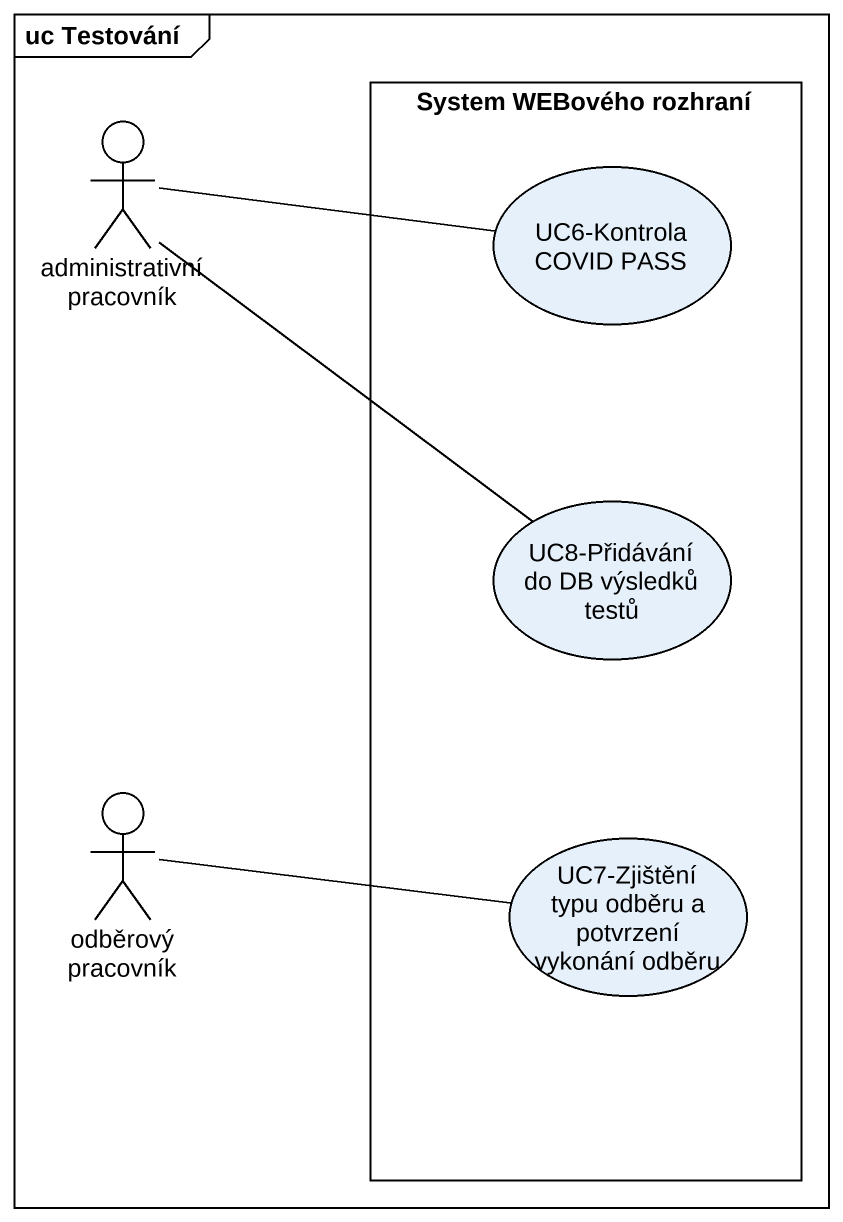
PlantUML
@startuml
mainframe uc Testování
actor "administrativní pracovník" as administrativní_pracovník
rectangle "System WEBového rozhraní" as System_WEBového_rozhraní {
  usecase "UC6-Kontrola COVID PASS" as UC6_Kontrola_COVID_PASS
  usecase "UC8-Přidávání do DB výsledků testů" as UC8_Přidávání_do_DB
  usecase "UC7-Zjištění typu odběru a potvrzení vykonání odběru" as UC7_Zjištění_typu_odběru_a
}
actor "odběrový pracovník" as odběrový_pracovník
administrativní_pracovník -right- UC6_Kontrola_COVID_PASS
administrativní_pracovník -- UC8_Přidávání_do_DB
odběrový_pracovník -right- UC7_Zjištění_typu_odběru_a
@enduml
